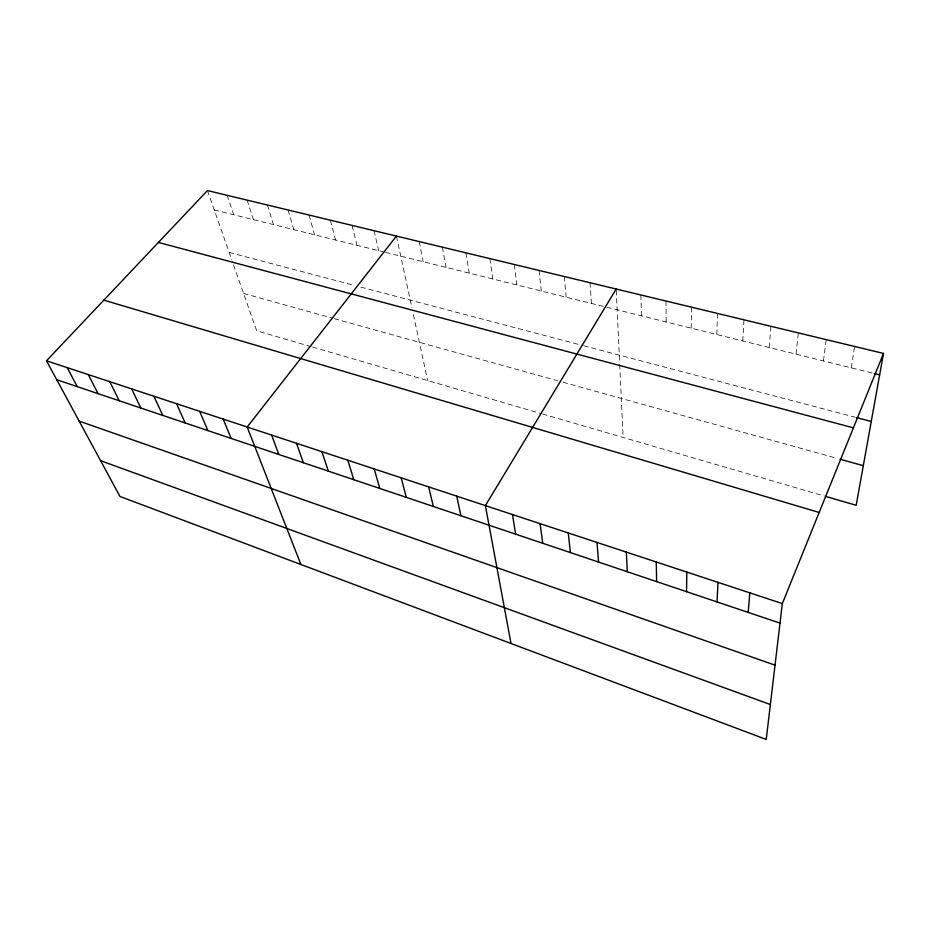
<?xml version="1.0" encoding="UTF-8"?>
<svg xmlns="http://www.w3.org/2000/svg" width="930" height="930" viewBox="0 0 930 930"><rect width="100%" height="100%" fill="white"/><g stroke="black" fill="none" stroke-linecap="round" stroke-linejoin="round"><path stroke-width="0.7" stroke-dasharray="4.65 3.49" d="M691.234 328.174L691.548 307.191M716.774 334.498L717.542 313.445M742.756 340.938L743.988 319.815M769.18 347.495L770.9 326.302M796.068 354.156L798.3 332.905M823.434 360.945L826.189 339.624M851.287 367.85L854.589 346.46M214.237 209.913L384.195 252.042M385.578 252.39L872.886 373.209M229.164 252.437L353.993 285.301M360.898 287.114L582.285 345.402M583.645 345.762L854.972 417.186M243.555 293.45L332.754 318.234M334.149 318.63L557.558 380.707M562.999 382.218L837.326 458.455M311.236 346.681L256.668 330.801L232.279 261.33M312.573 347.064L541.167 413.606M542.55 414.013L824.399 496.05M207.448 190.569L231.837 260.051M227.129 195.312L233.674 214.725M247.113 200.124L253.425 219.62M267.422 205.019L273.478 224.595M288.056 209.994L293.857 229.652M309.027 215.039L314.549 234.779M330.336 220.178L335.579 239.998M352.005 225.397L356.957 245.288M374.023 230.698L378.673 250.681M396.424 236.092L411.955 307.97M413.373 314.514L427.661 380.568M419.186 241.579L423.197 261.714M442.343 247.159L446.028 267.375M465.895 252.832L469.232 273.129M489.866 258.598L492.842 278.977M514.244 264.48L516.848 284.929M539.051 270.456L541.272 290.985M564.312 276.536L566.126 297.147M590.015 282.732L591.422 303.424M616.253 290.416L619.659 363.212M619.729 364.56L623.147 437.472M640.875 294.984L641.444 315.828M665.996 301.029L666.136 321.943"/><path stroke-width="1.4" d="M686.538 591.666L686.805 572.066M717.053 601.931L717.983 582.354M748.208 612.417L749.813 592.852M883.5 353.423L782.328 603.582L766.227 739.431L119.97 496.469L46.5 360.805L207.448 190.569L883.5 353.423L856.181 505.304L825.759 496.446M616.183 289.032L485.379 505.606L511.012 643.479M396.424 236.092L247.182 427.021L300.878 564.475M874.235 373.546L879.64 374.883M856.332 417.547L871.259 421.476M158.414 242.439L853.403 427.847M840.057 459.222L863.307 465.674M103.858 300.146L819.179 512.476M46.5 360.805L782.328 603.582M56.742 379.731L780.014 623.123M79.143 421.092L775.027 665.159M100.591 460.675L770.365 704.533M67.227 367.652L77.213 386.613M88.315 374.604L98.045 393.623M109.787 381.695L119.238 400.76M131.642 388.903L140.814 408.014M153.903 396.25L162.785 415.408M176.584 403.725L185.14 422.929M199.671 411.351L207.913 430.602M223.2 419.105L231.105 438.402M271.618 435.077L278.802 454.456M296.519 443.296L303.331 462.71M321.92 451.678L328.325 471.115M347.82 460.222L353.807 479.694M374.232 468.941L379.789 488.436M401.179 477.822L406.294 497.352M428.672 486.901L433.31 506.443M456.735 496.155L460.885 515.731M512.465 514.546L515.615 534.146M540.098 523.66L542.736 543.271M568.277 532.96L570.381 552.571M597.014 542.446L598.56 562.057M626.343 552.118L627.308 571.729M656.266 561.987L656.627 581.599"/></g></svg>
